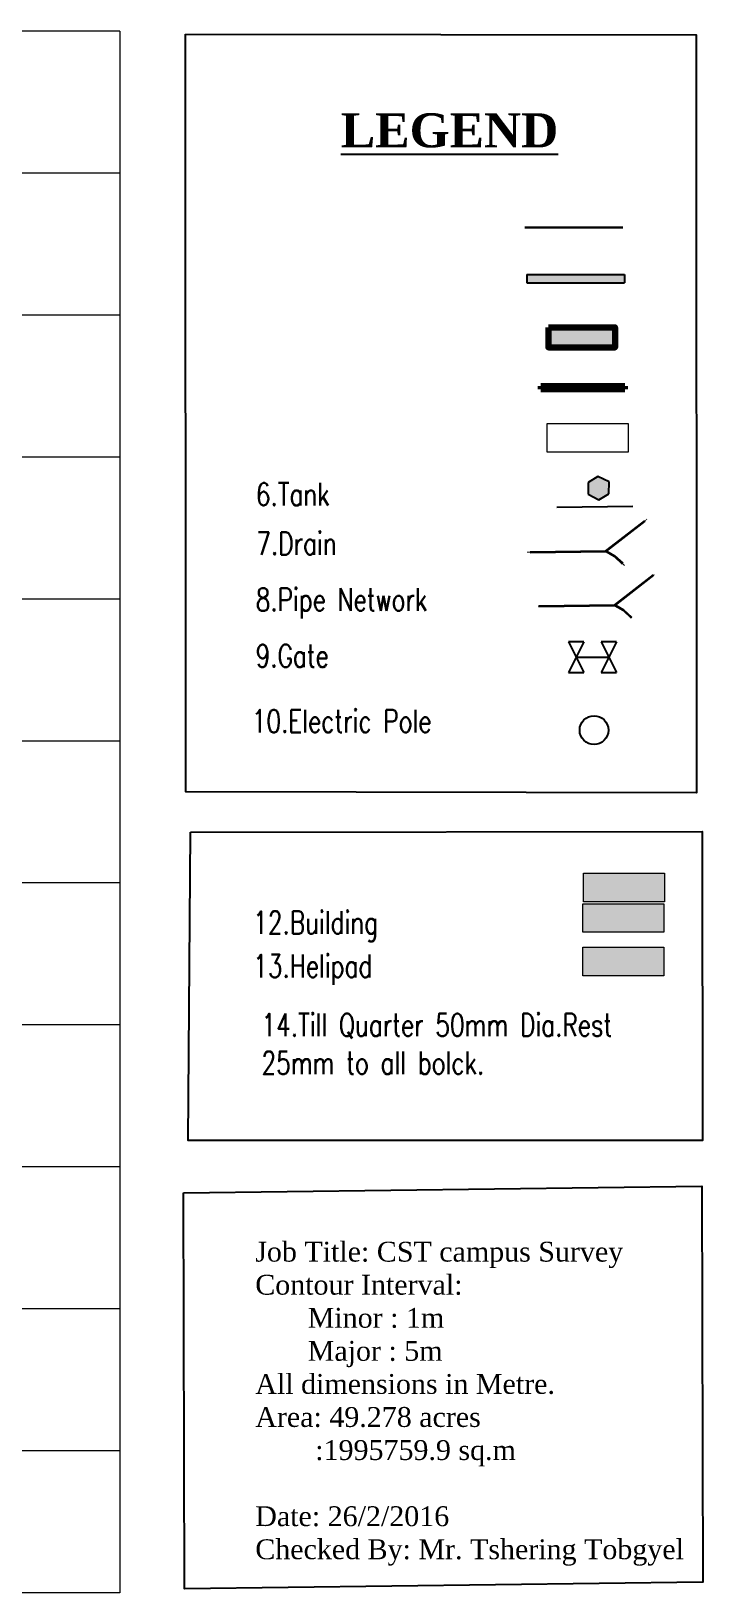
# Model space of a CAD drawing. Header units: metres. Extents: x 189445 to 380082, y 2970950 to 5942519.
# Drawn here: x 190219 to 190455, y 2970950 to 2971500 of the extents above; entities that cross this region are included whole.
import ezdxf

# ---------------------------------------------------------------- set-up
doc = ezdxf.new("R2010")
doc.units = ezdxf.units.M
doc.header["$LTSCALE"] = 200
doc.layers.add('Boundary line', color=7, linetype='Continuous', lineweight=30)
for name, color, linetype in [('BUILDING', 7, 'Continuous'), ('building line', 250, 'Continuous'), ('Drain line', 250, 'Continuous'), ('Electric pole', 10, 'Continuous'), ('footh path', 27, 'Continuous'), ('Grid', 250, 'Continuous'), ('Road line', 7, 'Continuous'), ('Sport Courts', 30, 'Continuous'), ('text', 7, 'Continuous')]:
    doc.layers.add(name, color=color, linetype=linetype)
doc.styles.add('2dim', font='simplex.shx', dxfattribs={"width": 0.75, "height": 4})

msp = doc.modelspace()

# ---------------------------------------------------------------- hatches: boundary and pattern name
at = {"true_color": 0x93278f}
h = msp.add_hatch(color=217, dxfattribs=at)
h.dxf.hatch_style = 1
h.paths.add_polyline_path([(190427.78, 2971414.37), (190393.39, 2971414.37), (190393.39, 2971411.37), (190427.78, 2971411.37)])
at = {"layer": 'building line', "lineweight": 120, "true_color": 0x139b48}
h = msp.add_hatch(color=114, dxfattribs=at)
h.dxf.hatch_style = 1
h.paths.add_polyline_path([(190400.94, 2971395.69), (190400.94, 2971388.62), (190424.38, 2971388.62), (190424.38, 2971395.69)])
at = {"layer": 'Drain line', "lineweight": 120, "true_color": 0x139b48}
h = msp.add_hatch(color=114, dxfattribs=at)
h.dxf.hatch_style = 1
h.paths.add_polyline_path([(190422.31, 2971341.29), (190418.32, 2971343.2), (190414.88, 2971341.08), (190414.88, 2971336.93), (190418.63, 2971335), (190422.24, 2971337.1)])
at = {"layer": 'Drain line', "lineweight": 120}
h = msp.add_hatch(color=163, dxfattribs=at)
h.dxf.hatch_style = 1
h.paths.add_polyline_path([(190394.47, 2971316.61), (190421.19, 2971316.98), (190434.87, 2971327.55), (190435, 2971327.39), (190421.43, 2971316.91), (190424.24, 2971315.24), (190427.09, 2971312.59), (190426.95, 2971312.44), (190424.12, 2971315.07), (190421.26, 2971316.78), (190394.47, 2971316.41)])
at = {"layer": 'Drain line', "lineweight": -2, "true_color": 0x2776bb}
h = msp.add_hatch(color=152, dxfattribs=at)
h.dxf.hatch_style = 1
h.paths.add_polyline_path([(190424.52, 2971297.9), (190438.08, 2971308.38), (190437.96, 2971308.54), (190424.28, 2971297.97), (190397.56, 2971297.6), (190397.56, 2971297.4), (190424.35, 2971297.77), (190427.21, 2971296.06), (190430.04, 2971293.43), (190430.18, 2971293.58), (190427.33, 2971296.23)])
at = {"layer": 'Drain line', "lineweight": 120}
h = msp.add_hatch(color=5, dxfattribs=at)
h.dxf.hatch_style = 1
h.paths.add_polyline_path([(190413.27, 2971203.42), (190413.27, 2971193.36), (190441.82, 2971193.36), (190441.82, 2971203.42)])
at = {"layer": 'Drain line', "lineweight": -2, "true_color": 0x2776bb}
h = msp.add_hatch(color=152, dxfattribs=at)
h.dxf.hatch_style = 1
h.paths.add_polyline_path([(190441.82, 2971193.36), (190441.82, 2971203.42), (190413.27, 2971203.42), (190413.27, 2971193.36)])
h = msp.add_hatch(color=152, dxfattribs=at)
h.dxf.hatch_style = 1
h.paths.add_polyline_path([(190413.27, 2971193.36), (190441.82, 2971193.36), (190441.82, 2971203.42), (190413.27, 2971203.42)])
at = {"layer": 'Drain line', "lineweight": -2}
h = msp.add_hatch(color=6, dxfattribs=at)
h.dxf.hatch_style = 1
h.paths.add_polyline_path([(190413.27, 2971203.42), (190413.27, 2971193.36), (190441.82, 2971193.36), (190441.82, 2971203.42)])
at = {"layer": 'Drain line', "lineweight": 120, "true_color": 0x139b48}
h = msp.add_hatch(color=114, dxfattribs=at)
h.dxf.hatch_style = 1
h.paths.add_polyline_path([(190413.06, 2971192.68), (190413.06, 2971182.62), (190441.61, 2971182.62), (190441.61, 2971192.68)])
at = {"layer": 'Drain line', "lineweight": -2}
h = msp.add_hatch(color=8, dxfattribs=at)
h.dxf.hatch_style = 1
h.paths.add_polyline_path([(190441.6, 2971177.38), (190413.05, 2971177.38), (190413.05, 2971167.31), (190441.6, 2971167.31)])
at = {"layer": 'footh path', "lineweight": 120}
h = msp.add_hatch(color=24, dxfattribs=at)
h.dxf.hatch_style = 1
h.paths.add_polyline_path([(190427.89, 2971374.96), (190398.32, 2971374.96), (190398.32, 2971373.96), (190427.89, 2971373.96)])

# ---------------------------------------------------------------- linework, layer by layer
for p, q in [((190393.39, 2971414.37), (190393.39, 2971411.37)), ((190427.78, 2971414.37), (190427.78, 2971411.37))]:
    msp.add_line(p, q)
at = {"layer": 'Boundary line'}
msp.add_line((190392.67, 2971430.9), (190427.16, 2971430.9), dxfattribs=at)
at = {"layer": 'BUILDING'}
for p, q in [((190418.32, 2971343.2), (190414.88, 2971341.08)), ((190422.31, 2971341.29), (190418.32, 2971343.2)), ((190414.88, 2971341.08), (190414.88, 2971336.93)), ((190414.88, 2971336.93), (190418.63, 2971335)), ((190418.63, 2971335), (190422.24, 2971337.1)), ((190422.24, 2971337.1), (190422.31, 2971341.29))]:
    msp.add_line(p, q, dxfattribs=at)
at = {"layer": 'building line', "lineweight": 120}
msp.add_lwpolyline([(190400.94, 2971395.69), (190424.38, 2971395.69), (190424.38, 2971388.62), (190400.94, 2971388.62)], close=True, dxfattribs=at)
at = {"layer": 'Drain line'}
for p, q in [((190403.88, 2971332.37), (190430.6, 2971332.74)), ((190421.19, 2971316.98), (190434.87, 2971327.55)), ((190421.43, 2971316.91), (190435, 2971327.39)), ((190394.47, 2971316.61), (190421.19, 2971316.98)), ((190394.47, 2971316.41), (190421.26, 2971316.78)), ((190421.26, 2971316.78), (190424.12, 2971315.07)), ((190421.43, 2971316.91), (190424.24, 2971315.24)), ((190424.12, 2971315.07), (190426.95, 2971312.44)), ((190424.24, 2971315.24), (190427.09, 2971312.59))]:
    msp.add_line(p, q, dxfattribs=at)
at = {"layer": 'Drain line', "lineweight": 120}
for p, q in [((190434.87, 2971327.55), (190435, 2971327.39)), ((190394.47, 2971316.61), (190394.47, 2971316.41)), ((190427.09, 2971312.59), (190426.95, 2971312.44))]:
    msp.add_line(p, q, dxfattribs=at)
at = {"layer": 'Drain line', "color": 152, "true_color": 0x2776bb}
for p, q in [((190424.28, 2971297.97), (190437.96, 2971308.54)), ((190424.52, 2971297.9), (190438.08, 2971308.38)), ((190397.56, 2971297.6), (190424.28, 2971297.97)), ((190397.56, 2971297.4), (190424.35, 2971297.77)), ((190424.35, 2971297.77), (190427.21, 2971296.06)), ((190424.52, 2971297.9), (190427.33, 2971296.23)), ((190427.21, 2971296.06), (190430.04, 2971293.43)), ((190427.33, 2971296.23), (190430.18, 2971293.58))]:
    msp.add_line(p, q, dxfattribs=at)
at = {"layer": 'Drain line', "color": 0, "lineweight": -2}
for p, q in [((190437.96, 2971308.54), (190438.08, 2971308.38)), ((190397.56, 2971297.6), (190397.56, 2971297.4)), ((190430.04, 2971293.43), (190430.18, 2971293.58))]:
    msp.add_line(p, q, dxfattribs=at)
at = {"layer": 'Electric pole'}
msp.add_circle((190417, 2971253.83), 5.06, dxfattribs=at)
at = {"layer": 'footh path', "lineweight": 120}
for p, q in [((190398.32, 2971374.96), (190427.89, 2971374.96)), ((190398.32, 2971374.96), (190398.32, 2971373.96)), ((190398.32, 2971373.96), (190427.89, 2971373.96)), ((190427.89, 2971374.96), (190427.89, 2971373.96))]:
    msp.add_line(p, q, dxfattribs=at)
at = {"layer": 'Grid', "lineweight": 0}
for p, q in [((190250, 2971500), (189500, 2971500)), ((190250, 2971500), (190250, 2970950)), ((190250, 2971450), (189500, 2971450)), ((190250, 2971400), (189500, 2971400)), ((190250, 2971350), (189500, 2971350)), ((190250, 2971300), (189500, 2971300)), ((190250, 2971250), (189500, 2971250)), ((190250, 2971200), (189500, 2971200)), ((190250, 2971150), (189500, 2971150)), ((190250, 2971100), (189500, 2971100)), ((190250, 2971050), (189500, 2971050)), ((190250, 2971000), (189500, 2971000)), ((190250, 2970950), (189500, 2970950))]:
    msp.add_line(p, q, dxfattribs=at)
at = {"layer": 'Road line'}
for p, q in [((190393.39, 2971414.37), (190427.78, 2971414.37)), ((190393.39, 2971411.37), (190427.78, 2971411.37))]:
    msp.add_line(p, q, dxfattribs=at)
at = {"layer": 'Sport Courts', "lineweight": 0}
for p, q in [((190400.52, 2971361.81), (190429.06, 2971361.81)), ((190400.52, 2971351.75), (190400.52, 2971361.81)), ((190429.06, 2971361.81), (190429.06, 2971351.75)), ((190429.06, 2971351.75), (190400.52, 2971351.75)), ((190413.06, 2971192.68), (190441.61, 2971192.68)), ((190413.06, 2971182.62), (190413.06, 2971192.68)), ((190441.61, 2971192.68), (190441.61, 2971182.62)), ((190441.61, 2971182.62), (190413.06, 2971182.62)), ((190413.05, 2971177.38), (190441.6, 2971177.38)), ((190413.05, 2971167.31), (190413.05, 2971177.38)), ((190441.6, 2971177.38), (190441.6, 2971167.31)), ((190441.6, 2971167.31), (190413.05, 2971167.31))]:
    msp.add_line(p, q, dxfattribs=at)
at = {"layer": 'Sport Courts', "color": 6, "lineweight": 0}
for p, q in [((190413.27, 2971203.42), (190441.82, 2971203.42)), ((190413.27, 2971193.36), (190413.27, 2971203.42)), ((190441.82, 2971203.42), (190441.82, 2971193.36)), ((190441.82, 2971193.36), (190413.27, 2971193.36))]:
    msp.add_line(p, q, dxfattribs=at)
at = {"layer": 'text'}
for p, q in [((190413.41, 2971284.97), (190408, 2971284.97)), ((190408, 2971284.97), (190413.41, 2971274.15)), ((190413.41, 2971284.97), (190408, 2971274.15)), ((190424.89, 2971284.97), (190419.47, 2971284.97)), ((190419.47, 2971284.97), (190424.89, 2971274.15)), ((190424.89, 2971284.97), (190419.47, 2971274.15)), ((190410.7, 2971279.56), (190422.18, 2971279.56)), ((190408, 2971274.15), (190413.41, 2971274.15)), ((190419.47, 2971274.15), (190424.89, 2971274.15))]:
    msp.add_line(p, q, dxfattribs=at)
for points in [[(190273.14, 2971499), (190452.96, 2971498.72), (190453.08, 2971231.77), (190273.25, 2971232.05)], [(190274.9, 2971217.85), (190455.11, 2971218.13), (190455.14, 2971109.32), (190274.14, 2971109.24)], [(190272.5, 2971090.88), (190454.99, 2971093.23), (190455.28, 2970953.69), (190272.78, 2970951.33)]]:
    msp.add_lwpolyline(points, close=True, dxfattribs=at)

# ---------------------------------------------------------------- texts
at = {"layer": 'Sport Courts', "insert": (190327.88, 2971471.11), "char_height": 12, "width": 39.9127, "attachment_point": 1}
msp.add_mtext('\\pxt1,2;{\\fTimes New Roman|b1|i0|c0|p18;\\L\\C0;LEGEND}', dxfattribs=at)
at = {"layer": 'text', "char_height": 8, "attachment_point": 1, "style": '2dim'}
for s, width, gutter_width, heights, insert in [('6.Tank ', 109.6758, 34.93, [0], (190297.96, 2971340.9)), ('7.Drain ', 109.6758, 34.93, [0], (190298.11, 2971323.61)), ('8.Pipe Network', 109.6758, 34.93, [0], (190297.91, 2971303.8)), ('9.Gate', 109.6758, 34.93, [0], (190297.88, 2971284.02)), ('10.Electric Pole', 109.6758, 34.93, [0], (190296.53, 2971261.03)), ('12.Building', 24.9478, 10.84, [2.17], (190297.02, 2971190.07)), ('13.Helipad', 24.9478, 10.84, [0], (190297.02, 2971174.76)), ('14.Till Quarter 50mm Dia.Rest 25mm to all bolck.', 141.6561, 10.84, [0], (190299.94, 2971153.99))]:
    msp.add_mtext_dynamic_manual_height_columns(s, width=width, gutter_width=gutter_width, heights=heights, dxfattribs=dict(at, insert=insert))
at = {"layer": 'text', "insert": (190297.73, 2971073.63), "char_height": 6.9861, "attachment_point": 1}
msp.add_mtext_dynamic_manual_height_columns('{\\fTimes New Roman|b0|i0|c0|p18;Job Title: CST campus Survey\\PContour Interval:\\P       Minor : 1m\\P       Major : 5m\\PAll dimensions in Metre.\\PArea: 49.278 acres\\P        :1995759.9 sq.m\\P\\PDate: 26/2/2016\\PChecked By: Mr. Tshering Tobgyel}', width=163.1852, gutter_width=34.93, heights=[137.43], dxfattribs=at)

doc.saveas('drawing.dxf')
